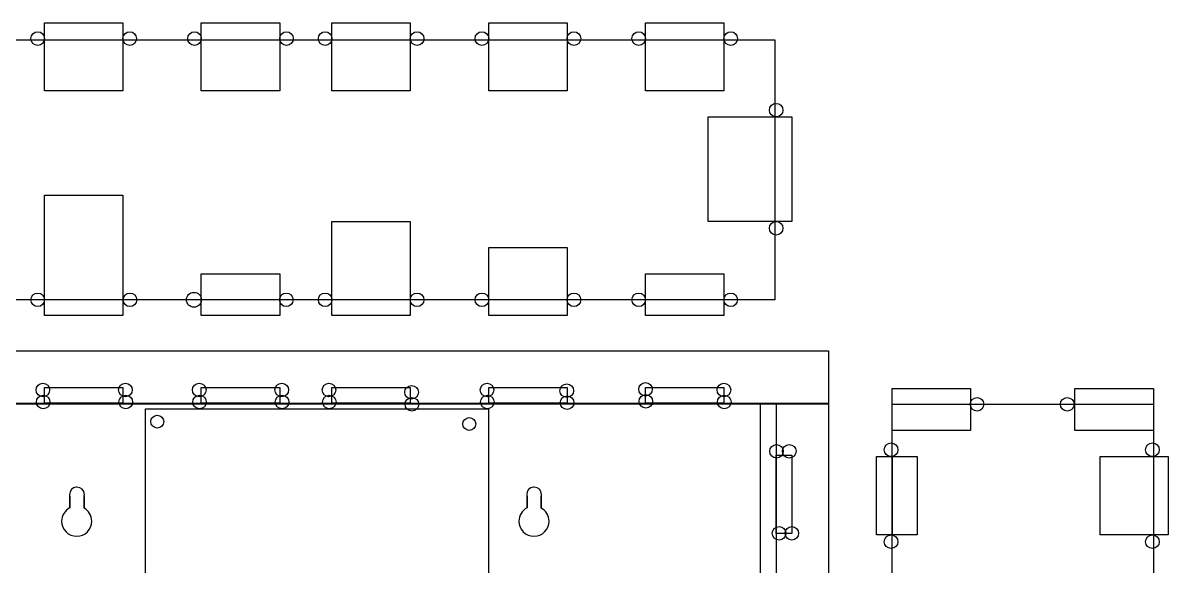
# Model space of a CAD drawing. Extents: x 37 to 368, y 10 to 598.
# Drawn here: x 148.9 to 368, y 494 to 598 of the extents above; entities that cross this region are included whole.
import ezdxf

# ---------------------------------------------------------------- set-up
doc = ezdxf.new("R2010")
doc.units = 0
doc.layers.add('Layer_1', color=7, linetype='CONTINUOUS')

msp = doc.modelspace()

# ---------------------------------------------------------------- linework, layer by layer
at = {"layer": 'Layer_1', "color": 7}
for points in [[(152.999999, 597.999989), (167.999998, 597.999989), (167.999998, 584.999954), (152.999999, 584.999954), (152.999999, 597.999989)], [(183.000009, 597.999989), (198.000009, 597.999989), (198.000009, 584.999954), (183.000009, 584.999954), (183.000009, 597.999989)], [(207.999999, 597.999989), (222.999998, 597.999989), (222.999998, 584.999954), (207.999999, 584.999954), (207.999999, 597.999989)], [(237.999995, 597.999989), (252.999995, 597.999989), (252.999995, 584.999954), (237.999995, 584.999954), (237.999995, 597.999989)], [(268.000006, 597.999989), (283.000005, 597.999989), (283.000005, 584.999954), (268.000006, 584.999954), (268.000006, 597.999989)], [(113.000003, 594.759796), (292.759813, 594.759796), (292.759813, 544.999977), (113.000003, 544.999977), (113.000003, 594.759796)], [(152.999999, 595.000002), (152.999999, 595.000002)], [(170.603071, 595.000002), (170.603071, 595.000002)], [(183.000001, 595.000002), (183.000001, 595.000002)], [(200.60307, 595.000002), (200.60307, 595.000002)], [(207.999999, 595.000002), (207.999999, 595.000002)], [(225.603071, 595.000002), (225.603071, 595.000002)], [(238.000001, 595.000002), (238.000001, 595.000002)], [(255.60307, 595.000002), (255.60307, 595.000002)], [(268, 595.000002), (268, 595.000002)], [(285.603069, 595.000002), (285.603069, 595.000002)], [(294.301536, 581.301528), (294.301536, 581.301528)], [(279.999999, 579.999969), (295.999996, 579.999969), (295.999996, 559.999969), (279.999999, 559.999969), (279.999999, 579.999969)], [(152.999999, 564.999996), (167.999998, 564.999996), (167.999998, 541.999981), (152.999999, 541.999981), (152.999999, 564.999996)], [(207.999999, 559.999992), (222.999998, 559.999992), (222.999998, 541.999977), (207.999999, 541.999977), (207.999999, 559.999992)], [(294.301536, 558.698454), (294.301536, 558.698454)], [(238.000012, 554.999985), (253.000012, 554.999985), (253.000012, 541.99997), (238.000012, 541.99997), (238.000012, 554.999985)], [(183.000009, 549.999998), (198.000009, 549.999998), (198.000009, 541.999983), (183.000009, 541.999983), (183.000009, 549.999998)], [(268.000006, 549.999998), (283.000005, 549.999998), (283.000005, 541.999983), (268.000006, 541.999983), (268.000006, 549.999998)], [(152.999999, 544.999992), (152.999999, 544.999992)], [(170.647515, 544.999992), (170.647515, 544.999992)], [(183, 544.999991), (183, 544.999991)], [(200.563071, 544.999992), (200.563071, 544.999992)], [(207.999999, 544.999992), (207.999999, 544.999992)], [(225.603071, 544.999992), (225.603071, 544.999992)], [(238.000001, 544.999992), (238.000001, 544.999992)], [(255.60307, 544.999992), (255.60307, 544.999992)], [(268, 544.999992), (268, 544.999992)], [(285.603069, 544.999992), (285.603069, 544.999992)], [(102.999992, 535.239987), (302.999981, 535.239987), (302.999981, 524.999985), (102.999992, 524.999985), (102.999992, 535.239987)], [(152.999999, 528.240001), (167.999998, 528.240001), (167.999998, 525.240001), (152.999999, 525.240001), (152.999999, 528.240001)], [(182.999992, 528.240001), (197.999992, 528.240001), (197.999992, 525.240001), (182.999992, 525.240001), (182.999992, 528.240001)], [(207.999999, 528.240001), (222.999998, 528.240001), (222.999998, 525.240001), (207.999999, 525.240001), (207.999999, 528.240001)], [(237.999995, 528.240001), (252.999995, 528.240001), (252.999995, 525.240001), (237.999995, 525.240001), (237.999995, 528.240001)], [(267.999989, 528.239984), (282.999989, 528.239984), (282.999989, 525.239984), (267.999989, 525.239984), (267.999989, 528.239984)], [(153.985979, 527.737082), (153.985979, 527.737082)], [(169.790423, 527.737082), (169.790423, 527.737082)], [(183.901534, 527.737082), (183.901534, 527.737082)], [(199.705979, 527.737082), (199.705979, 527.737082)], [(208.73709, 527.737082), (208.73709, 527.737082)], [(224.540069, 527.301529), (224.540069, 527.301529)], [(238.975626, 527.737082), (238.975626, 527.737082)], [(254.238534, 527.603063), (254.238534, 527.603063)], [(269.301536, 527.86597), (269.301536, 527.86597)], [(284.301534, 527.737082), (284.301534, 527.737082)], [(315.177763, 527.99998), (330.177762, 527.99998), (330.177762, 520.000008), (315.177763, 520.000008), (315.177763, 527.99998)], [(350.177777, 527.99998), (365.177777, 527.99998), (365.177777, 520.000008), (350.177777, 520.000008), (350.177777, 527.99998)], [(113.412044, 525.239993), (292.999998, 525.239993), (292.999998, 405.652046), (113.412044, 405.652046), (113.412044, 525.239993)], [(154.048979, 525.435546), (154.048979, 525.435546)], [(169.853424, 525.435546), (169.853424, 525.435546)], [(172.355544, 524.111104), (237.955545, 524.111104), (237.955545, 433.611107), (172.355544, 433.611107), (172.355544, 524.111104)], [(183.964535, 525.435546), (183.964535, 525.435546)], [(199.768979, 525.435546), (199.768979, 525.435546)], [(208.80009, 525.435546), (208.80009, 525.435546)], [(224.60307, 524.999992), (224.60307, 524.999992)], [(239.038627, 525.435546), (239.038627, 525.435546)], [(254.301535, 525.301527), (254.301535, 525.301527)], [(269.364536, 525.564434), (269.364536, 525.564434)], [(284.364534, 525.435546), (284.364534, 525.435546)], [(290.000013, 525.239993), (302.999975, 525.239993), (302.999975, 405.239988), (290.000013, 405.239988), (290.000013, 525.239993)], [(315.177763, 524.999974), (365.177764, 524.999974), (365.177764, 404.999977), (315.177763, 404.999977), (315.177763, 524.999974)], [(332.742221, 524.999992), (332.742221, 524.999992)], [(350.000005, 524.999992), (350.000005, 524.999992)], [(175.807934, 521.674989), (175.807934, 521.674989)], [(235.507936, 521.239988), (235.507936, 521.239988)], [(293.000007, 515.239985), (296.000007, 515.239985), (296.000007, 500.239985), (293.000007, 500.239985), (293.000007, 515.239985)], [(294.364534, 515.99999), (294.364534, 515.99999)], [(296.800089, 515.99999), (296.800089, 515.99999)], [(312.177769, 514.99998), (315.177769, 514.99998), (315.177769, 499.999981), (312.177769, 499.999981), (312.177769, 514.99998)], [(312.177769, 514.99998), (320.000022, 514.99998), (320.000022, 499.999981), (312.177769, 499.999981), (312.177769, 514.99998)], [(316.301535, 516.301528), (316.301535, 516.301528)], [(354.999996, 515), (368.000007, 515), (368.000007, 500), (354.999996, 500), (354.999996, 515)], [(366.301528, 516.301528), (366.301528, 516.301528)], [(159.050615, 509.143223), (159.050615, 509.143223)], [(246.544437, 509.143223), (246.544437, 509.143223)], [(157.833531, 507.361695), (157.833531, 505.165654)], [(160.567559, 505.130376), (160.567559, 507.361695)], [(245.327353, 507.361695), (245.327353, 505.165654)], [(248.061381, 505.130376), (248.061381, 507.361695)], [(294.865981, 500.301526), (294.865981, 500.301526)], [(297.301536, 500.301526), (297.301536, 500.301526)], [(316.301535, 498.698456), (316.301535, 498.698456)], [(366.301528, 498.698456), (366.301528, 498.698456)]]:
    msp.add_lwpolyline(points, close=True, dxfattribs=at)
for points in [[(150.396928, 595.000002), (150.396928, 595.71882), (150.979645, 596.301537), (151.698463, 596.301537)], [(151.698463, 596.301537), (152.417282, 596.301537), (152.999999, 595.71882), (152.999999, 595.000002)], [(168, 595.000002), (168, 595.71882), (168.582718, 596.301537), (169.301535, 596.301537)], [(169.301535, 596.301537), (170.020354, 596.301537), (170.603071, 595.71882), (170.603071, 595.000002)], [(180.39693, 595.000002), (180.39693, 595.71882), (180.979648, 596.301537), (181.698465, 596.301537)], [(181.698465, 596.301537), (182.417284, 596.301537), (183.000001, 595.71882), (183.000001, 595.000002)], [(198, 595.000002), (198, 595.71882), (198.582717, 596.301537), (199.301534, 596.301537)], [(199.301534, 596.301537), (200.020353, 596.301537), (200.60307, 595.71882), (200.60307, 595.000002)], [(205.396928, 595.000002), (205.396928, 595.71882), (205.979646, 596.301537), (206.698463, 596.301537)], [(206.698463, 596.301537), (207.417282, 596.301537), (207.999999, 595.71882), (207.999999, 595.000002)], [(223.000001, 595.000002), (223.000001, 595.71882), (223.582718, 596.301537), (224.301535, 596.301537)], [(224.301535, 596.301537), (225.020354, 596.301537), (225.603071, 595.71882), (225.603071, 595.000002)], [(235.396931, 595.000002), (235.396931, 595.71882), (235.979648, 596.301537), (236.698465, 596.301537)], [(236.698465, 596.301537), (237.417284, 596.301537), (238.000001, 595.71882), (238.000001, 595.000002)], [(253, 595.000002), (253, 595.71882), (253.582717, 596.301537), (254.301534, 596.301537)], [(254.301534, 596.301537), (255.020353, 596.301537), (255.60307, 595.71882), (255.60307, 595.000002)], [(265.39693, 595.000002), (265.39693, 595.71882), (265.979647, 596.301537), (266.698464, 596.301537)], [(266.698464, 596.301537), (267.417283, 596.301537), (268, 595.71882), (268, 595.000002)], [(282.999999, 595.000002), (282.999999, 595.71882), (283.582716, 596.301537), (284.301533, 596.301537)], [(284.301533, 596.301537), (285.020352, 596.301537), (285.603069, 595.71882), (285.603069, 595.000002)], [(151.698463, 593.698466), (150.979645, 593.698466), (150.396928, 594.281184), (150.396928, 595.000002)], [(152.999999, 595.000002), (152.999999, 594.281184), (152.417282, 593.698466), (151.698463, 593.698466)], [(169.301535, 593.698466), (168.582718, 593.698466), (168, 594.281184), (168, 595.000002)], [(170.603071, 595.000002), (170.603071, 594.281184), (170.020354, 593.698466), (169.301535, 593.698466)], [(181.698465, 593.698466), (180.979648, 593.698466), (180.39693, 594.281184), (180.39693, 595.000002)], [(183.000001, 595.000002), (183.000001, 594.281184), (182.417284, 593.698466), (181.698465, 593.698466)], [(199.301534, 593.698466), (198.582717, 593.698466), (198, 594.281184), (198, 595.000002)], [(200.60307, 595.000002), (200.60307, 594.281184), (200.020353, 593.698466), (199.301534, 593.698466)], [(206.698463, 593.698466), (205.979646, 593.698466), (205.396928, 594.281184), (205.396928, 595.000002)], [(207.999999, 595.000002), (207.999999, 594.281184), (207.417282, 593.698466), (206.698463, 593.698466)], [(224.301535, 593.698466), (223.582718, 593.698466), (223.000001, 594.281184), (223.000001, 595.000002)], [(225.603071, 595.000002), (225.603071, 594.281184), (225.020354, 593.698466), (224.301535, 593.698466)], [(236.698465, 593.698466), (235.979648, 593.698466), (235.396931, 594.281184), (235.396931, 595.000002)], [(238.000001, 595.000002), (238.000001, 594.281184), (237.417284, 593.698466), (236.698465, 593.698466)], [(254.301534, 593.698466), (253.582717, 593.698466), (253, 594.281184), (253, 595.000002)], [(255.60307, 595.000002), (255.60307, 594.281184), (255.020353, 593.698466), (254.301534, 593.698466)], [(266.698464, 593.698466), (265.979647, 593.698466), (265.39693, 594.281184), (265.39693, 595.000002)], [(268, 595.000002), (268, 594.281184), (267.417283, 593.698466), (266.698464, 593.698466)], [(284.301533, 593.698466), (283.582716, 593.698466), (282.999999, 594.281184), (282.999999, 595.000002)], [(285.603069, 595.000002), (285.603069, 594.281184), (285.020352, 593.698466), (284.301533, 593.698466)], [(291.698466, 581.301528), (291.698466, 582.020346), (292.281183, 582.603063), (293.000001, 582.603063)], [(293.000001, 579.999992), (292.281183, 579.999992), (291.698466, 580.58271), (291.698466, 581.301528)], [(293.000001, 582.603063), (293.718819, 582.603063), (294.301536, 582.020346), (294.301536, 581.301528)], [(294.301536, 581.301528), (294.301536, 580.58271), (293.718819, 579.999992), (293.000001, 579.999992)], [(291.698466, 558.698454), (291.698466, 559.417273), (292.281183, 559.99999), (293.000001, 559.99999)], [(293.000001, 559.99999), (293.718819, 559.99999), (294.301536, 559.417273), (294.301536, 558.698454)], [(293.000001, 557.396919), (292.281183, 557.396919), (291.698466, 557.979636), (291.698466, 558.698454)], [(294.301536, 558.698454), (294.301536, 557.979636), (293.718819, 557.396919), (293.000001, 557.396919)], [(150.396928, 544.999992), (150.396928, 545.71881), (150.979645, 546.301527), (151.698463, 546.301527)], [(151.698463, 546.301527), (152.417282, 546.301527), (152.999999, 545.71881), (152.999999, 544.999992)], [(168.044445, 544.999992), (168.044445, 545.71881), (168.627162, 546.301527), (169.345979, 546.301527)], [(169.345979, 546.301527), (170.064798, 546.301527), (170.647515, 545.71881), (170.647515, 544.999992)], [(180.160287, 544.999991), (180.160287, 545.784156), (180.795978, 546.419848), (181.580143, 546.419848)], [(181.580143, 546.419848), (182.364308, 546.419848), (183, 545.784156), (183, 544.999991)], [(197.96, 544.999992), (197.96, 545.71881), (198.542717, 546.301527), (199.261535, 546.301527)], [(199.261535, 546.301527), (199.980354, 546.301527), (200.563071, 545.71881), (200.563071, 544.999992)], [(205.396928, 544.999992), (205.396928, 545.71881), (205.979646, 546.301527), (206.698463, 546.301527)], [(206.698463, 546.301527), (207.417282, 546.301527), (207.999999, 545.71881), (207.999999, 544.999992)], [(223.000001, 544.999992), (223.000001, 545.71881), (223.582718, 546.301527), (224.301535, 546.301527)], [(224.301535, 546.301527), (225.020354, 546.301527), (225.603071, 545.71881), (225.603071, 544.999992)], [(235.396931, 544.999992), (235.396931, 545.71881), (235.979648, 546.301527), (236.698465, 546.301527)], [(236.698465, 546.301527), (237.417284, 546.301527), (238.000001, 545.71881), (238.000001, 544.999992)], [(253, 544.999992), (253, 545.71881), (253.582717, 546.301527), (254.301534, 546.301527)], [(254.301534, 546.301527), (255.020353, 546.301527), (255.60307, 545.71881), (255.60307, 544.999992)], [(265.39693, 544.999992), (265.39693, 545.71881), (265.979647, 546.301527), (266.698464, 546.301527)], [(266.698464, 546.301527), (267.417283, 546.301527), (268, 545.71881), (268, 544.999992)], [(282.999999, 544.999992), (282.999999, 545.71881), (283.582716, 546.301527), (284.301533, 546.301527)], [(284.301533, 546.301527), (285.020352, 546.301527), (285.603069, 545.71881), (285.603069, 544.999992)], [(151.698463, 543.698456), (150.979645, 543.698456), (150.396928, 544.281173), (150.396928, 544.999992)], [(152.999999, 544.999992), (152.999999, 544.281173), (152.417282, 543.698456), (151.698463, 543.698456)], [(169.345979, 543.698456), (168.627162, 543.698456), (168.044445, 544.281173), (168.044445, 544.999992)], [(170.647515, 544.999992), (170.647515, 544.281173), (170.064798, 543.698456), (169.345979, 543.698456)], [(181.580143, 543.580134), (180.795978, 543.580134), (180.160287, 544.215825), (180.160287, 544.999991)], [(183, 544.999991), (183, 544.215825), (182.364308, 543.580134), (181.580143, 543.580134)], [(199.261535, 543.698456), (198.542717, 543.698456), (197.96, 544.281173), (197.96, 544.999992)], [(200.563071, 544.999992), (200.563071, 544.281173), (199.980354, 543.698456), (199.261535, 543.698456)], [(206.698463, 543.698456), (205.979646, 543.698456), (205.396928, 544.281173), (205.396928, 544.999992)], [(207.999999, 544.999992), (207.999999, 544.281173), (207.417282, 543.698456), (206.698463, 543.698456)], [(224.301535, 543.698456), (223.582718, 543.698456), (223.000001, 544.281173), (223.000001, 544.999992)], [(225.603071, 544.999992), (225.603071, 544.281173), (225.020354, 543.698456), (224.301535, 543.698456)], [(236.698465, 543.698456), (235.979648, 543.698456), (235.396931, 544.281173), (235.396931, 544.999992)], [(238.000001, 544.999992), (238.000001, 544.281173), (237.417284, 543.698456), (236.698465, 543.698456)], [(254.301534, 543.698456), (253.582717, 543.698456), (253, 544.281173), (253, 544.999992)], [(255.60307, 544.999992), (255.60307, 544.281173), (255.020353, 543.698456), (254.301534, 543.698456)], [(266.698464, 543.698456), (265.979647, 543.698456), (265.39693, 544.281173), (265.39693, 544.999992)], [(268, 544.999992), (268, 544.281173), (267.417283, 543.698456), (266.698464, 543.698456)], [(284.301533, 543.698456), (283.582716, 543.698456), (282.999999, 544.281173), (282.999999, 544.999992)], [(285.603069, 544.999992), (285.603069, 544.281173), (285.020352, 543.698456), (284.301533, 543.698456)], [(151.382908, 527.737082), (151.382908, 528.4559), (151.965625, 529.038618), (152.684443, 529.038618)], [(152.684443, 529.038618), (153.403262, 529.038618), (153.985979, 528.4559), (153.985979, 527.737082)], [(167.187353, 527.737082), (167.187353, 528.4559), (167.77007, 529.038618), (168.488887, 529.038618)], [(168.488887, 529.038618), (169.207706, 529.038618), (169.790423, 528.4559), (169.790423, 527.737082)], [(181.298464, 527.737082), (181.298464, 528.4559), (181.881181, 529.038618), (182.599998, 529.038618)], [(182.599998, 529.038618), (183.318817, 529.038618), (183.901534, 528.4559), (183.901534, 527.737082)], [(197.102908, 527.737082), (197.102908, 528.4559), (197.685625, 529.038618), (198.404443, 529.038618)], [(198.404443, 529.038618), (199.123262, 529.038618), (199.705979, 528.4559), (199.705979, 527.737082)], [(206.13402, 527.737082), (206.13402, 528.4559), (206.716737, 529.038618), (207.435554, 529.038618)], [(207.435554, 529.038618), (208.154373, 529.038618), (208.73709, 528.4559), (208.73709, 527.737082)], [(221.936999, 527.301529), (221.936999, 528.020347), (222.519716, 528.603064), (223.238534, 528.603064)], [(223.238534, 528.603064), (223.957352, 528.603064), (224.540069, 528.020347), (224.540069, 527.301529)], [(236.372556, 527.737082), (236.372556, 528.4559), (236.955273, 529.038618), (237.67409, 529.038618)], [(237.67409, 529.038618), (238.392909, 529.038618), (238.975626, 528.4559), (238.975626, 527.737082)], [(251.635464, 527.603063), (251.635464, 528.321881), (252.218181, 528.904599), (252.936998, 528.904599)], [(252.936998, 528.904599), (253.655817, 528.904599), (254.238534, 528.321881), (254.238534, 527.603063)], [(266.698465, 527.86597), (266.698465, 528.584788), (267.281182, 529.167506), (268, 529.167506)], [(268, 529.167506), (268.718818, 529.167506), (269.301536, 528.584788), (269.301536, 527.86597)], [(281.698464, 527.737082), (281.698464, 528.4559), (282.281181, 529.038618), (282.999998, 529.038618)], [(282.999998, 529.038618), (283.718817, 529.038618), (284.301534, 528.4559), (284.301534, 527.737082)], [(152.684443, 526.435547), (151.965625, 526.435547), (151.382908, 527.018264), (151.382908, 527.737082)], [(151.445909, 525.435546), (151.445909, 526.154364), (152.028626, 526.737081), (152.747443, 526.737081)], [(153.985979, 527.737082), (153.985979, 527.018264), (153.403262, 526.435547), (152.684443, 526.435547)], [(152.747443, 526.737081), (153.466262, 526.737081), (154.048979, 526.154364), (154.048979, 525.435546)], [(168.488887, 526.435547), (167.77007, 526.435547), (167.187353, 527.018264), (167.187353, 527.737082)], [(167.250353, 525.435546), (167.250353, 526.154364), (167.83307, 526.737081), (168.551888, 526.737081)], [(169.790423, 527.737082), (169.790423, 527.018264), (169.207706, 526.435547), (168.488887, 526.435547)], [(168.551888, 526.737081), (169.270706, 526.737081), (169.853424, 526.154364), (169.853424, 525.435546)], [(182.599998, 526.435547), (181.881181, 526.435547), (181.298464, 527.018264), (181.298464, 527.737082)], [(181.361464, 525.435546), (181.361464, 526.154364), (181.944182, 526.737081), (182.662999, 526.737081)], [(183.901534, 527.737082), (183.901534, 527.018264), (183.318817, 526.435547), (182.599998, 526.435547)], [(182.662999, 526.737081), (183.381818, 526.737081), (183.964535, 526.154364), (183.964535, 525.435546)], [(198.404443, 526.435547), (197.685625, 526.435547), (197.102908, 527.018264), (197.102908, 527.737082)], [(197.165909, 525.435546), (197.165909, 526.154364), (197.748626, 526.737081), (198.467443, 526.737081)], [(199.705979, 527.737082), (199.705979, 527.018264), (199.123262, 526.435547), (198.404443, 526.435547)], [(198.467443, 526.737081), (199.186262, 526.737081), (199.768979, 526.154364), (199.768979, 525.435546)], [(207.435554, 526.435547), (206.716737, 526.435547), (206.13402, 527.018264), (206.13402, 527.737082)], [(206.19702, 525.435546), (206.19702, 526.154364), (206.779737, 526.737081), (207.498554, 526.737081)], [(208.73709, 527.737082), (208.73709, 527.018264), (208.154373, 526.435547), (207.435554, 526.435547)], [(207.498554, 526.737081), (208.217373, 526.737081), (208.80009, 526.154364), (208.80009, 525.435546)], [(223.238534, 525.999993), (222.519716, 525.999993), (221.936999, 526.58271), (221.936999, 527.301529)], [(222, 524.999992), (222, 525.71881), (222.582717, 526.301528), (223.301534, 526.301528)], [(224.540069, 527.301529), (224.540069, 526.58271), (223.957352, 525.999993), (223.238534, 525.999993)], [(223.301534, 526.301528), (224.020353, 526.301528), (224.60307, 525.71881), (224.60307, 524.999992)], [(237.67409, 526.435547), (236.955273, 526.435547), (236.372556, 527.018264), (236.372556, 527.737082)], [(236.435556, 525.435546), (236.435556, 526.154364), (237.018273, 526.737081), (237.737091, 526.737081)], [(238.975626, 527.737082), (238.975626, 527.018264), (238.392909, 526.435547), (237.67409, 526.435547)], [(237.737091, 526.737081), (238.455909, 526.737081), (239.038627, 526.154364), (239.038627, 525.435546)], [(252.936998, 526.301528), (252.218181, 526.301528), (251.635464, 526.884245), (251.635464, 527.603063)], [(251.698464, 525.301527), (251.698464, 526.020345), (252.281181, 526.603062), (252.999999, 526.603062)], [(254.238534, 527.603063), (254.238534, 526.884245), (253.655817, 526.301528), (252.936998, 526.301528)], [(252.999999, 526.603062), (253.718817, 526.603062), (254.301535, 526.020345), (254.301535, 525.301527)], [(268, 526.564435), (267.281182, 526.564435), (266.698465, 527.147152), (266.698465, 527.86597)], [(266.761466, 525.564434), (266.761466, 526.283252), (267.344183, 526.865969), (268.063, 526.865969)], [(269.301536, 527.86597), (269.301536, 527.147152), (268.718818, 526.564435), (268, 526.564435)], [(268.063, 526.865969), (268.781819, 526.865969), (269.364536, 526.283252), (269.364536, 525.564434)], [(282.999998, 526.435547), (282.281181, 526.435547), (281.698464, 527.018264), (281.698464, 527.737082)], [(281.761464, 525.435546), (281.761464, 526.154364), (282.344181, 526.737081), (283.062998, 526.737081)], [(284.301534, 527.737082), (284.301534, 527.018264), (283.718817, 526.435547), (282.999998, 526.435547)], [(283.062998, 526.737081), (283.781817, 526.737081), (284.364534, 526.154364), (284.364534, 525.435546)], [(330.139151, 524.999992), (330.139151, 525.71881), (330.721868, 526.301528), (331.440685, 526.301528)], [(331.440685, 526.301528), (332.159504, 526.301528), (332.742221, 525.71881), (332.742221, 524.999992)], [(347.396935, 524.999992), (347.396935, 525.71881), (347.979652, 526.301528), (348.69847, 526.301528)], [(348.69847, 526.301528), (349.417288, 526.301528), (350.000005, 525.71881), (350.000005, 524.999992)], [(152.747443, 524.13401), (152.028626, 524.13401), (151.445909, 524.716728), (151.445909, 525.435546)], [(154.048979, 525.435546), (154.048979, 524.716728), (153.466262, 524.13401), (152.747443, 524.13401)], [(168.551888, 524.13401), (167.83307, 524.13401), (167.250353, 524.716728), (167.250353, 525.435546)], [(169.853424, 525.435546), (169.853424, 524.716728), (169.270706, 524.13401), (168.551888, 524.13401)], [(182.662999, 524.13401), (181.944182, 524.13401), (181.361464, 524.716728), (181.361464, 525.435546)], [(183.964535, 525.435546), (183.964535, 524.716728), (183.381818, 524.13401), (182.662999, 524.13401)], [(198.467443, 524.13401), (197.748626, 524.13401), (197.165909, 524.716728), (197.165909, 525.435546)], [(199.768979, 525.435546), (199.768979, 524.716728), (199.186262, 524.13401), (198.467443, 524.13401)], [(207.498554, 524.13401), (206.779737, 524.13401), (206.19702, 524.716728), (206.19702, 525.435546)], [(208.80009, 525.435546), (208.80009, 524.716728), (208.217373, 524.13401), (207.498554, 524.13401)], [(223.301534, 523.698457), (222.582717, 523.698457), (222, 524.281174), (222, 524.999992)], [(224.60307, 524.999992), (224.60307, 524.281174), (224.020353, 523.698457), (223.301534, 523.698457)], [(237.737091, 524.13401), (237.018273, 524.13401), (236.435556, 524.716728), (236.435556, 525.435546)], [(239.038627, 525.435546), (239.038627, 524.716728), (238.455909, 524.13401), (237.737091, 524.13401)], [(252.999999, 523.999991), (252.281181, 523.999991), (251.698464, 524.582709), (251.698464, 525.301527)], [(254.301535, 525.301527), (254.301535, 524.582709), (253.718817, 523.999991), (252.999999, 523.999991)], [(268.063, 524.262898), (267.344183, 524.262898), (266.761466, 524.845616), (266.761466, 525.564434)], [(269.364536, 525.564434), (269.364536, 524.845616), (268.781819, 524.262898), (268.063, 524.262898)], [(283.062998, 524.13401), (282.344181, 524.13401), (281.761464, 524.716728), (281.761464, 525.435546)], [(284.364534, 525.435546), (284.364534, 524.716728), (283.781817, 524.13401), (283.062998, 524.13401)], [(331.440685, 523.698457), (330.721868, 523.698457), (330.139151, 524.281174), (330.139151, 524.999992)], [(332.742221, 524.999992), (332.742221, 524.281174), (332.159504, 523.698457), (331.440685, 523.698457)], [(348.69847, 523.698457), (347.979652, 523.698457), (347.396935, 524.281174), (347.396935, 524.999992)], [(350.000005, 524.999992), (350.000005, 524.281174), (349.417288, 523.698457), (348.69847, 523.698457)], [(173.342045, 521.674989), (173.342045, 522.355925), (173.894054, 522.907933), (174.57499, 522.907933)], [(174.57499, 520.442045), (173.894054, 520.442045), (173.342045, 520.994053), (173.342045, 521.674989)], [(174.57499, 522.907933), (175.255925, 522.907933), (175.807934, 522.355925), (175.807934, 521.674989)], [(175.807934, 521.674989), (175.807934, 520.994053), (175.255925, 520.442045), (174.57499, 520.442045)], [(233.042047, 521.239988), (233.042047, 521.920925), (233.594056, 522.472932), (234.274992, 522.472932)], [(234.274992, 522.472932), (234.955927, 522.472932), (235.507936, 521.920925), (235.507936, 521.239988)], [(234.274992, 520.007044), (233.594056, 520.007044), (233.042047, 520.559052), (233.042047, 521.239988)], [(235.507936, 521.239988), (235.507936, 520.559052), (234.955927, 520.007044), (234.274992, 520.007044)], [(291.761464, 515.99999), (291.761464, 516.718809), (292.344181, 517.301526), (293.062998, 517.301526)], [(293.062998, 517.301526), (293.781817, 517.301526), (294.364534, 516.718809), (294.364534, 515.99999)], [(294.197019, 515.99999), (294.197019, 516.718809), (294.779736, 517.301526), (295.498553, 517.301526)], [(295.498553, 517.301526), (296.217372, 517.301526), (296.800089, 516.718809), (296.800089, 515.99999)], [(313.698464, 516.301528), (313.698464, 517.020346), (314.281182, 517.603064), (314.999999, 517.603064)], [(314.999999, 517.603064), (315.718818, 517.603064), (316.301535, 517.020346), (316.301535, 516.301528)], [(363.698458, 516.301528), (363.698458, 517.020346), (364.281175, 517.603064), (364.999992, 517.603064)], [(364.999992, 517.603064), (365.718811, 517.603064), (366.301528, 517.020346), (366.301528, 516.301528)], [(293.062998, 514.698455), (292.344181, 514.698455), (291.761464, 515.281172), (291.761464, 515.99999)], [(294.364534, 515.99999), (294.364534, 515.281172), (293.781817, 514.698455), (293.062998, 514.698455)], [(295.498553, 514.698455), (294.779736, 514.698455), (294.197019, 515.281172), (294.197019, 515.99999)], [(296.800089, 515.99999), (296.800089, 515.281172), (296.217372, 514.698455), (295.498553, 514.698455)], [(314.999999, 514.999992), (314.281182, 514.999992), (313.698464, 515.58271), (313.698464, 516.301528)], [(316.301535, 516.301528), (316.301535, 515.58271), (315.718818, 514.999992), (314.999999, 514.999992)], [(364.999992, 514.999992), (364.281175, 514.999992), (363.698458, 515.58271), (363.698458, 516.301528)], [(366.301528, 516.301528), (366.301528, 515.58271), (365.718811, 514.999992), (364.999992, 514.999992)], [(159.050615, 509.143223), (158.334642, 509.070511), (157.780615, 508.467267), (157.780615, 507.732112)], [(159.200545, 509.143223), (159.151534, 509.143223), (159.098347, 509.148077), (159.050615, 509.143223)], [(160.620476, 507.732112), (160.620476, 508.516278), (159.984711, 509.143223), (159.200545, 509.143223)], [(246.544437, 509.143223), (245.828464, 509.070511), (245.274437, 508.467267), (245.274437, 507.732112)], [(246.694367, 509.143223), (246.645357, 509.143223), (246.592169, 509.148077), (246.544437, 509.143223)], [(248.114298, 507.732112), (248.114298, 508.516278), (247.478533, 509.143223), (246.694367, 509.143223)], [(157.780615, 507.732112), (157.780615, 507.604686), (157.802064, 507.47919), (157.833531, 507.361695)], [(160.567559, 507.361695), (160.599041, 507.47919), (160.620476, 507.604686), (160.620476, 507.732112)], [(245.274437, 507.732112), (245.274437, 507.604686), (245.295886, 507.47919), (245.327353, 507.361695)], [(248.061381, 507.361695), (248.092863, 507.47919), (248.114298, 507.604686), (248.114298, 507.732112)], [(157.833531, 505.165654), (156.911791, 504.684095), (156.281309, 503.728815), (156.281309, 502.616834)], [(162.049226, 502.616834), (162.049226, 503.700779), (161.451468, 504.637401), (160.567559, 505.130376)], [(245.327353, 505.165654), (244.405613, 504.684095), (243.775131, 503.728815), (243.775131, 502.616834)], [(249.543048, 502.616834), (249.543048, 503.700779), (248.94529, 504.637401), (248.061381, 505.130376)], [(156.281309, 502.616834), (156.281309, 501.023571), (157.572004, 499.732876), (159.165267, 499.732876)], [(159.165267, 499.732876), (160.75853, 499.732876), (162.049226, 501.023571), (162.049226, 502.616834)], [(243.775131, 502.616834), (243.775131, 501.023571), (245.065827, 499.732876), (246.65909, 499.732876)], [(246.65909, 499.732876), (248.252353, 499.732876), (249.543048, 501.023571), (249.543048, 502.616834)], [(292.262911, 500.301526), (292.262911, 501.020344), (292.845628, 501.603062), (293.564445, 501.603062)], [(293.564445, 498.999991), (292.845628, 498.999991), (292.262911, 499.582708), (292.262911, 500.301526)], [(293.564445, 501.603062), (294.283264, 501.603062), (294.865981, 501.020344), (294.865981, 500.301526)], [(294.865981, 500.301526), (294.865981, 499.582708), (294.283264, 498.999991), (293.564445, 498.999991)], [(294.698466, 500.301526), (294.698466, 501.020344), (295.281183, 501.603062), (296, 501.603062)], [(296, 498.999991), (295.281183, 498.999991), (294.698466, 499.582708), (294.698466, 500.301526)], [(296, 501.603062), (296.718819, 501.603062), (297.301536, 501.020344), (297.301536, 500.301526)], [(297.301536, 500.301526), (297.301536, 499.582708), (296.718819, 498.999991), (296, 498.999991)], [(313.698464, 498.698456), (313.698464, 499.417274), (314.281182, 499.999991), (314.999999, 499.999991)], [(314.999999, 499.999991), (315.718818, 499.999991), (316.301535, 499.417274), (316.301535, 498.698456)], [(363.698458, 498.698456), (363.698458, 499.417274), (364.281175, 499.999991), (364.999992, 499.999991)], [(364.999992, 499.999991), (365.718811, 499.999991), (366.301528, 499.417274), (366.301528, 498.698456)], [(314.999999, 497.39692), (314.281182, 497.39692), (313.698464, 497.979638), (313.698464, 498.698456)], [(316.301535, 498.698456), (316.301535, 497.979638), (315.718818, 497.39692), (314.999999, 497.39692)], [(364.999992, 497.39692), (364.281175, 497.39692), (363.698458, 497.979638), (363.698458, 498.698456)], [(366.301528, 498.698456), (366.301528, 497.979638), (365.718811, 497.39692), (364.999992, 497.39692)]]:
    msp.add_open_spline(points, degree=3, dxfattribs=at)

doc.saveas('drawing.dxf')
